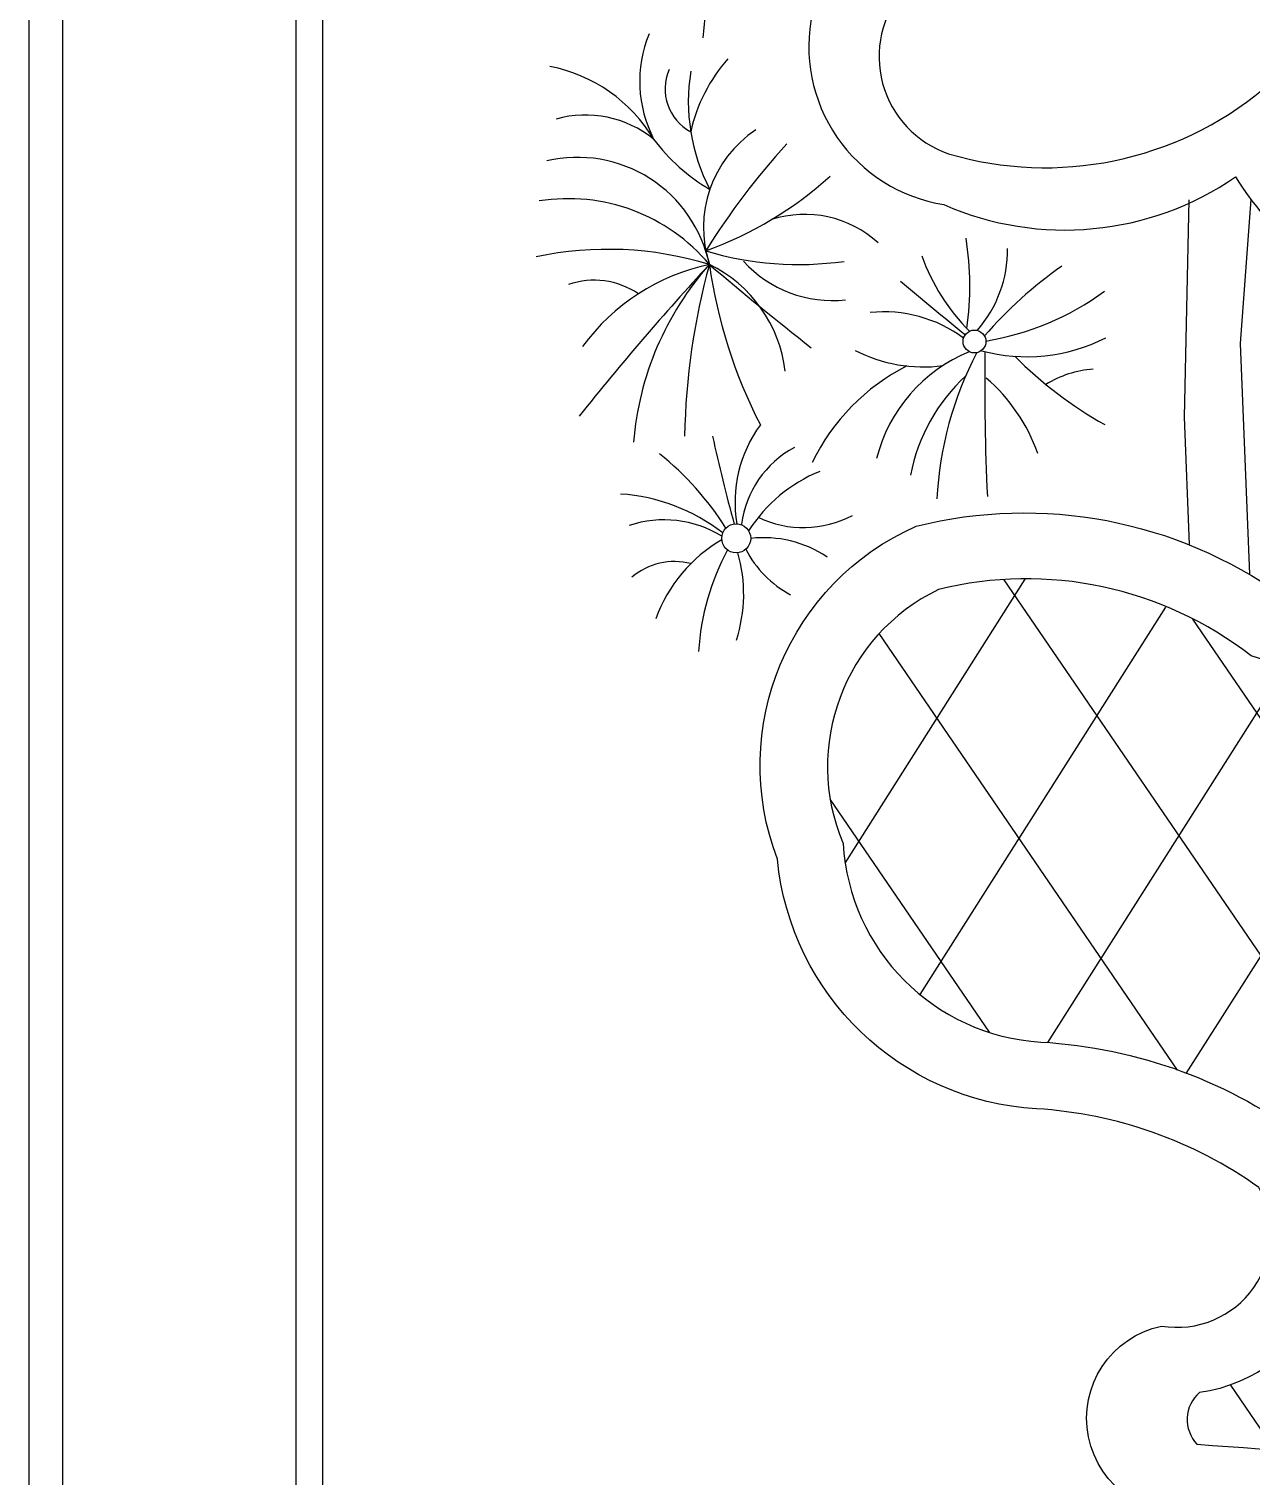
# Model space of a CAD drawing. Header units: metres. Extents: x -607 to -196, y 0 to 941.
# Drawn here: x -598.2 to -459.2, y 249 to 413.6 of the extents above; entities that cross this region are included whole.
import ezdxf

# ---------------------------------------------------------------- set-up
doc = ezdxf.new("R2010")
doc.units = ezdxf.units.M
for name, color, linetype in [('3', 3, 'Continuous'), ('4', 4, 'Continuous'), ('7', 7, 'Continuous')]:
    doc.layers.add(name, color=color, linetype=linetype)

msp = doc.modelspace()

# ---------------------------------------------------------------- linework, layer by layer
at = {"layer": '3'}
for p, q in [((-505.36, 318.71), (-484.89, 350.99)), ((-487.32, 350.92), (-419.04, 251.01)), ((-496.85, 303.77), (-468.88, 347.83)), ((-465.86, 346.46), (-400.84, 251.33)), ((-501.56, 344.81), (-467.62, 295.15)), ((-482.32, 298.28), (-455.19, 341.05)), ((-466.56, 294.76), (-439.6, 337.24)), ((-507.11, 325.99), (-488.98, 299.46)), ((-461.54, 259.32), (-456.56, 252.03))]:
    msp.add_line(p, q, dxfattribs=at)
for points in [[(-594.44, 917.51), (-594.44, 3.8), (-222.04, 3.8), (-222.04, 930.76)], [(-466.18, 354.94), (-466.76, 369.42), (-466.24, 394.14)], [(-459.23, 394.19), (-460.44, 377.83), (-459.39, 351.57)]]:
    msp.add_lwpolyline(points, dxfattribs=at)
msp.add_lwpolyline([(-564.8, 139.84), (-564.8, 688.56), (-251.68, 688.56), (-251.68, 139.84)], close=True, dxfattribs=at)
for points in [[(-473.08, 430.96, 0.34), (-509.11, 415.42, 0.43), (-494.14, 393.61, 0.26), (-460.97, 396.77, 0.19), (-440.44, 381.51, 0.13), (-378.83, 379.94, 0.28), (-358.3, 393.09, 0.29), (-309.34, 395.19, 0.73), (-323.55, 425.7, 0.73)], [(-460.73, 426.92, 0.22), (-498.7, 418.1, 0.53), (-493.61, 399.4, 0.25), (-457.81, 406.76, 0.16), (-453.6, 396.24, 0.18), (-393.05, 383.09, 0.2), (-357.77, 400.45, 0.34), (-313.55, 402.55, 0.79), (-330.67, 419.66)]]:
    msp.add_lwpolyline(points, format="xyb", dxfattribs=at)
for points in [[(-294.58, 322.84, -0.35), (-341.44, 280.23, 0.37), (-351.97, 272.34, 0.43), (-343.54, 267.08, -1.14), (-349.34, 248.15, -0.05), (-465.17, 244.99, -0.99), (-469.38, 266.03, 0.63), (-458.32, 281.81, 0.14), (-483.59, 290.75, -0.37), (-513.08, 319.16, -0.4), (-497.28, 357.03, -0.22), (-455.69, 349.14, 0.15), (-359.34, 348.08, -0.11), (-316.17, 357.55, -0.39)], [(-341.5, 287.84, 0.35), (-302.07, 324.12, 0.38), (-317.29, 349.95, 0.11), (-356.64, 340.95, -0.15), (-459.19, 342.27, 0.23), (-494.77, 349.82, 0.4), (-505.6, 320.94, 0.38), (-483.11, 298.34, -0.15), (-452.7, 287.11, -0.56), (-465.07, 258.46, 0.43), (-465.35, 252.6, 0.05), (-352.08, 254.84, 0.76), (-351.62, 261.16, -0.29), (-359.66, 272.49, -0.38)]]:
    msp.add_lwpolyline(points, format="xyb", close=True, dxfattribs=at)
for centre, radius in [((-490.66, 378.04), 1.3), ((-517.77, 355.65), 1.65)]:
    msp.add_circle(centre, radius, dxfattribs=at)
for centre, radius, start, end in [((-588.59, 419.77), 67.45, 353.88, 4.51), ((-514.41, 407.62), 14.34, 157.85, 207.21), ((-504.86, 397.91), 18.52, 138.4, 167.57), ((-542.32, 391.98), 17.67, 30.91, 79.05), ((-520.37, 406.76), 5.5, 156.25, 242.06), ((-501.72, 405.32), 21.5, 170.7, 207.63), ((-534.92, 391.51), 12.3, 50.92, 105.78), ((-508.15, 391), 13.35, 123.62, 198.29), ((-509.81, 414.08), 21.7, 216.88, 239.66), ((-451.51, 345.15), 82.02, 137.53, 148.21), ((-535.84, 383.65), 15.34, 11.86, 103.11), ((-535.91, 428.88), 43.1, 289.91, 311.97), ((-536.88, 373.31), 20.98, 40.06, 99.1), ((-509.98, 380.06), 12.44, 47.77, 107.64), ((-525.54, 384.35), 34.35, 351.92, 9.11), ((-500.82, 388.47), 13.92, 318.83, 0.7), ((-532.39, 349.04), 39.49, 72.97, 101.92), ((-510.64, 423.68), 36.88, 253.3, 278), ((-506.76, 396.54), 13.85, 222.62, 275.93), ((-474.69, 395.66), 23.33, 199.75, 224.84), ((-297.38, 180.12), 304.38, 137.23, 141.51), ((-515.75, 363.1), 24.24, 102.08, 143.62), ((-494.72, 363.71), 34.86, 138.51, 175.29), ((-443.89, 365.74), 79.77, 164.68, 178.89), ((-277.44, 672.72), 375.48, 229.59, 231.88), ((-464.24, 394.76), 57.14, 188, 207.29), ((-527.58, 372.86), 15.49, 6.67, 64.14), ((-452.6, 346.69), 48.85, 125.16, 139.1), ((-533.93, 376.06), 8.95, 55.85, 109.08), ((-15.2, 961.79), 752.95, 230.01, 230.74), ((-494.56, 409.41), 31.74, 279.42, 306.1), ((-500.94, 366.21), 15.2, 53.52, 96), ((-496.5, 392.03), 16.88, 242.67, 277.59), ((-484.71, 396.14), 19.83, 254.88, 296.98), ((-484.5, 360.36), 17.85, 112.24, 165.88), ((-454.7, 358.11), 40.28, 152.4, 177.12), ((-231.21, 373.02), 258.29, 179.14, 182.8), ((-453.16, 409.05), 46.39, 224.8, 240.72), ((-487.41, 353.75), 24.14, 117.01, 154.12), ((-477.79, 359.01), 20.51, 132.53, 169.2), ((-502.23, 358.76), 19.87, 19.18, 49.56), ((-476.36, 363.19), 11.72, 93.85, 121.87), ((-332.99, 408.27), 191.91, 192.33, 195.41), ((-503.07, 359.76), 14.84, 143.62, 189.56), ((-505.65, 355.75), 11.62, 118.26, 172.59), ((-547.92, 338.53), 34.26, 32.23, 51.28), ((-501.57, 347.01), 17.58, 112.42, 147.28), ((-532.31, 339.56), 21.17, 52.08, 86.28), ((-525.97, 345.21), 12.54, 58.43, 108.45), ((-510.13, 368.78), 11.91, 244.4, 297.9), ((-514.63, 342.79), 12.93, 56.11, 96.62), ((-510.73, 340.62), 17.22, 120.26, 160.04), ((-494.17, 341.1), 27.93, 151.73, 176.56), ((-533.93, 349.31), 17.01, 342.03, 16.03), ((-505.75, 360.08), 12.32, 207.42, 241.76), ((-524.8, 345.54), 7.47, 75.55, 130.42)]:
    msp.add_arc(centre, radius, start, end, dxfattribs=at)
at = {"layer": '4'}
msp.add_lwpolyline([(-598.24, 918.9), (-598.24, 0), (-218.24, 0), (-218.24, 929.75)], dxfattribs=at)
at = {"layer": '7'}
msp.add_lwpolyline([(-567.84, 136.8), (-567.84, 691.6), (-248.64, 691.6), (-248.64, 136.8)], close=True, dxfattribs=at)

doc.saveas('drawing.dxf')
